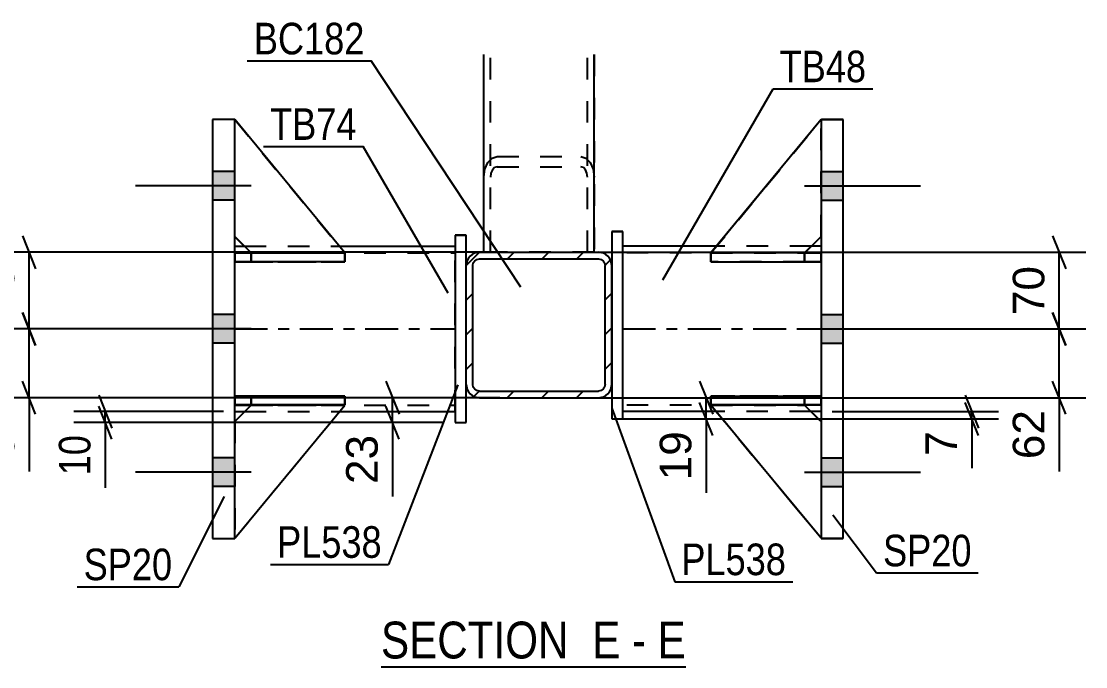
# Model space of a CAD drawing. Header units: millimetres. Extents: x 0 to 841, y 0 to 594.
# Drawn here: x 155.2 to 251.7, y 130.9 to 189.4 of the extents above; entities that cross this region are included whole.
import ezdxf

# ---------------------------------------------------------------- set-up
doc = ezdxf.new("R2010")
doc.units = ezdxf.units.MM
doc.linetypes.add('DXK_LINE_DOT2', pattern=[3.9198, 1.9599, -1.9599])
doc.linetypes.add('DXK_LINE_DOT3', pattern=[5.9187, 2.979, -0.9799, 0.9799, -0.9799])
doc.styles.add('Arial', font='ARIAL.TTF', dxfattribs={"height": 0.2})
doc.styles.add('Arial Narrow', font='ARIALN.TTF', dxfattribs={"height": 0.2})

# ---------------------------------------------------------------- blocks, each defined once
blk = doc.blocks.new('Unknown-318465270-48 - 3120')
at = {"color": 6, "linetype": 'Continuous'}
blk.add_line((187.795, 130.879), (215.441, 130.879), dxfattribs=at)
at = {"color": 0, "linetype": 'Continuous'}
for points in [[(205.903, 131.629), (205.903, 135.129), (187.795, 135.129), (187.795, 131.629)], [(209.51, 131.629), (209.51, 135.129), (206.953, 135.129), (206.953, 131.629)], [(211.834, 131.629), (211.834, 135.129), (210.56, 135.129), (210.56, 131.629)], [(215.441, 131.629), (215.441, 135.129), (212.884, 135.129), (212.884, 131.629)]]:
    blk.add_wipeout(points, dxfattribs=at)
at = {"color": 7, "linetype": 'Continuous', "style": 'Arial Narrow'}
for s, height, p in [('SECTION ', 3.3405, (187.795, 131.629)), ('E', 3.34, (206.953, 131.629)), ('E', 3.34, (212.884, 131.629)), ('-', 3.34, (210.56, 131.629))]:
    blk.add_text(s, height=height, dxfattribs=at).set_placement(p)
blk = doc.blocks.new('Part-318465270-3246 - 3120')
at = {"color": 7, "linetype": 'DXK_LINE_DOT2'}
for p, q in [((174.522, 169.918), (174.522, 180.528)), ((174.522, 180.528), (184.522, 168.418)), ((174.522, 180.528), (184.522, 168.418)), ((176.022, 168.418), (174.522, 169.918)), ((176.022, 168.418), (174.522, 169.918)), ((184.522, 168.418), (176.022, 168.418)), ((176.022, 168.418), (176.022, 168.418)), ((176.022, 168.418), (184.522, 168.418)), ((184.522, 168.418), (184.522, 168.418))]:
    blk.add_line(p, q, dxfattribs=at)
blk = doc.blocks.new('Bolt-318465270-3142 - 3120')
at = {"linetype": 'Continuous'}
for points in [[(174.522, 173.225), (174.522, 175.825), (172.522, 175.825), (172.522, 173.225)], [(174.522, 173.225), (174.522, 175.825), (172.522, 175.825), (172.522, 173.225)], [(174.522, 173.225), (174.522, 175.825), (172.522, 175.825), (172.522, 173.225)], [(174.522, 160.225), (174.522, 162.825), (172.522, 162.825), (172.522, 160.225)], [(174.522, 160.225), (174.522, 162.825), (172.522, 162.825), (172.522, 160.225)], [(174.522, 147.225), (174.522, 149.825), (172.522, 149.825), (172.522, 147.225)], [(174.522, 147.225), (174.522, 149.825), (172.522, 149.825), (172.522, 147.225)], [(174.522, 147.225), (174.522, 149.825), (172.522, 149.825), (172.522, 147.225)]]:
    blk.add_hatch(color=1, dxfattribs=at).paths.add_polyline_path(points)
at = {"color": 1, "linetype": 'Continuous'}
for p, q in [((174.522, 175.825), (172.522, 175.825)), ((174.522, 175.825), (172.522, 175.825)), ((174.522, 175.825), (172.522, 175.825)), ((176.022, 174.525), (165.522, 174.525)), ((176.022, 174.525), (165.522, 174.525)), ((176.022, 174.525), (165.522, 174.525)), ((174.522, 173.225), (172.522, 173.225)), ((174.522, 173.225), (172.522, 173.225)), ((174.522, 173.225), (172.522, 173.225)), ((174.522, 162.825), (172.522, 162.825)), ((174.522, 162.825), (172.522, 162.825)), ((176.022, 161.525), (165.522, 161.525)), ((176.022, 161.525), (165.522, 161.525)), ((174.522, 160.225), (172.522, 160.225)), ((174.522, 160.225), (172.522, 160.225)), ((174.522, 149.825), (172.522, 149.825)), ((174.522, 149.825), (172.522, 149.825)), ((174.522, 149.825), (172.522, 149.825)), ((176.022, 148.525), (165.522, 148.525)), ((176.022, 148.525), (165.522, 148.525)), ((176.022, 148.525), (165.522, 148.525)), ((174.522, 147.225), (172.522, 147.225)), ((174.522, 147.225), (172.522, 147.225)), ((174.522, 147.225), (172.522, 147.225))]:
    blk.add_line(p, q, dxfattribs=at)
blk = doc.blocks.new('Part-318465270-3254 - 3120')
at = {"color": 2, "linetype": 'Continuous'}
for p, q in [((217.732, 168.428), (217.725, 168.428)), ((217.725, 168.428), (217.725, 167.628)), ((227.725, 168.428), (218.972, 168.428)), ((227.725, 168.428), (227.725, 168.428)), ((227.725, 168.428), (227.725, 167.628)), ((217.725, 167.628), (227.725, 167.628))]:
    blk.add_line(p, q, dxfattribs=at)
at = {"color": 7, "linetype": 'DXK_LINE_DOT2'}
for p, q in [((218.972, 168.428), (217.732, 168.428)), ((226.225, 168.428), (217.732, 168.428)), ((226.225, 168.428), (227.725, 168.428)), ((226.225, 168.428), (226.225, 167.628)), ((227.725, 168.428), (227.725, 168.428)), ((217.725, 167.628), (226.225, 167.628)), ((226.225, 167.628), (227.725, 167.628))]:
    blk.add_line(p, q, dxfattribs=at)
blk = doc.blocks.new('Part-318465270-3311 - 3120')
at = {"color": 2, "linetype": 'Continuous'}
for p, q in [((194.522, 170.028), (195.522, 170.028)), ((194.522, 170.028), (194.522, 153.028)), ((195.522, 153.028), (195.522, 170.028)), ((194.522, 153.028), (195.522, 153.028))]:
    blk.add_line(p, q, dxfattribs=at)
at = {"color": 7, "linetype": 'DXK_LINE_DOT2'}
for p, q in [((195.522, 170.028), (194.522, 170.028)), ((194.522, 153.028), (195.522, 153.028))]:
    blk.add_line(p, q, dxfattribs=at)
blk = doc.blocks.new('Part-318465270-3247 - 3120')
at = {"color": 2, "linetype": 'Continuous'}
for p, q in [((176.022, 154.618), (174.522, 153.118)), ((174.522, 142.528), (184.522, 154.618)), ((184.522, 154.618), (176.022, 154.618)), ((176.022, 154.618), (176.022, 154.618)), ((184.522, 154.618), (184.522, 154.618))]:
    blk.add_line(p, q, dxfattribs=at)
at = {"color": 7, "linetype": 'DXK_LINE_DOT2'}
for p, q in [((174.522, 153.118), (176.022, 154.618)), ((174.522, 142.528), (184.522, 154.618)), ((176.022, 154.618), (184.522, 154.618)), ((174.522, 153.118), (174.522, 142.528))]:
    blk.add_line(p, q, dxfattribs=at)
blk = doc.blocks.new('Bolt-318465270-3143 - 3120')
at = {"linetype": 'Continuous'}
for points in [[(229.724, 173.225), (229.724, 175.825), (227.724, 175.825), (227.724, 173.225)], [(229.724, 173.225), (229.724, 175.825), (227.724, 175.825), (227.724, 173.225)], [(229.724, 173.225), (229.724, 175.825), (227.724, 175.825), (227.724, 173.225)], [(229.724, 160.225), (229.724, 162.825), (227.724, 162.825), (227.724, 160.225)], [(229.724, 160.225), (229.724, 162.825), (227.724, 162.825), (227.724, 160.225)], [(229.724, 147.225), (229.724, 149.825), (227.724, 149.825), (227.724, 147.225)], [(229.724, 147.225), (229.724, 149.825), (227.724, 149.825), (227.724, 147.225)], [(229.724, 147.225), (229.724, 149.825), (227.724, 149.825), (227.724, 147.225)]]:
    blk.add_hatch(color=1, dxfattribs=at).paths.add_polyline_path(points)
at = {"color": 1, "linetype": 'Continuous'}
for p, q in [((227.724, 175.825), (229.724, 175.825)), ((227.724, 175.825), (229.724, 175.825)), ((227.724, 175.825), (229.724, 175.825)), ((226.224, 174.525), (236.724, 174.525)), ((226.224, 174.525), (236.724, 174.525)), ((226.224, 174.525), (236.724, 174.525)), ((227.724, 173.225), (229.724, 173.225)), ((227.724, 173.225), (229.724, 173.225)), ((227.724, 173.225), (229.724, 173.225)), ((227.724, 162.825), (229.724, 162.825)), ((227.724, 162.825), (229.724, 162.825)), ((226.224, 161.525), (236.724, 161.525)), ((226.224, 161.525), (236.724, 161.525)), ((227.724, 160.225), (229.724, 160.225)), ((227.724, 160.225), (229.724, 160.225)), ((227.724, 149.825), (229.724, 149.825)), ((227.724, 149.825), (229.724, 149.825)), ((227.724, 149.825), (229.724, 149.825)), ((226.224, 148.525), (236.724, 148.525)), ((226.224, 148.525), (236.724, 148.525)), ((226.224, 148.525), (236.724, 148.525)), ((227.724, 147.225), (229.724, 147.225)), ((227.724, 147.225), (229.724, 147.225)), ((227.724, 147.225), (229.724, 147.225))]:
    blk.add_line(p, q, dxfattribs=at)
blk = doc.blocks.new('Part-318465270-3154 - 3120')
at = {"linetype": 'Continuous'}
h = blk.add_hatch(dxfattribs=at)
h.set_pattern_fill('', scale=0.7, style=0, pattern_type=0)
h.set_pattern_definition([(45, (196.723, 168.4853), (-1.57154, 1.57154), [])])
h.paths.add_polyline_path([(207.523, 168.485), (196.723, 168.485), (196.264, 168.394), (195.875, 168.134), (195.614, 167.745), (195.523, 167.285), (195.523, 156.485), (195.614, 156.026), (195.875, 155.637), (196.264, 155.377), (196.723, 155.285), (207.523, 155.285), (207.982, 155.377), (208.372, 155.637), (208.632, 156.026), (208.723, 156.485), (208.723, 167.285), (208.632, 167.745), (208.372, 168.134), (207.982, 168.394)])
h.paths.add_polyline_path([(208.077, 167.515), (208.123, 167.285), (208.123, 156.485), (208.077, 156.256), (207.947, 156.061), (207.753, 155.931), (207.523, 155.885), (196.723, 155.885), (196.493, 155.931), (196.299, 156.061), (196.169, 156.256), (196.123, 156.485), (196.123, 167.285), (196.169, 167.515), (196.299, 167.71), (196.493, 167.84), (196.723, 167.885), (207.523, 167.885), (207.753, 167.84), (207.947, 167.71)])
at = {"color": 2, "linetype": 'Continuous'}
for p, q in [((196.723, 168.485), (196.264, 168.394)), ((196.723, 168.485), (207.523, 168.485)), ((207.982, 168.394), (207.523, 168.485)), ((195.614, 167.745), (195.523, 167.285)), ((195.523, 156.485), (195.523, 167.285)), ((196.123, 167.285), (196.169, 167.515)), ((196.123, 156.485), (196.123, 167.285)), ((196.169, 167.515), (196.299, 167.71)), ((196.299, 167.71), (196.493, 167.84)), ((196.493, 167.84), (196.723, 167.885)), ((196.723, 167.885), (207.523, 167.885)), ((207.523, 167.885), (207.753, 167.84)), ((207.753, 167.84), (207.947, 167.71)), ((207.947, 167.71), (208.077, 167.515)), ((208.077, 167.515), (208.123, 167.285)), ((208.123, 156.485), (208.123, 167.285)), ((208.723, 167.285), (208.632, 167.745)), ((208.723, 156.485), (208.723, 167.285)), ((195.523, 156.485), (195.614, 156.026)), ((196.169, 156.256), (196.123, 156.485)), ((208.123, 156.485), (208.077, 156.256)), ((208.632, 156.026), (208.723, 156.485)), ((196.299, 156.061), (196.169, 156.256)), ((196.493, 155.931), (196.299, 156.061)), ((196.723, 155.885), (196.493, 155.931)), ((196.723, 155.885), (207.523, 155.885)), ((207.753, 155.931), (207.523, 155.885)), ((207.947, 156.061), (207.753, 155.931)), ((208.077, 156.256), (207.947, 156.061)), ((196.264, 155.377), (196.723, 155.285)), ((196.723, 155.285), (207.523, 155.285)), ((207.523, 155.285), (207.982, 155.377))]:
    blk.add_line(p, q, dxfattribs=at)
for centre, start, end in [((196.723, 167.285), 112.5, 157.5), ((207.523, 167.285), 22.5, 67.5), ((196.723, 156.485), 202.5, 247.5), ((207.523, 156.485), 292.5, 337.5)]:
    blk.add_arc(centre, 1.2, start, end, dxfattribs=at)
blk = doc.blocks.new('Part-318465270-3312 - 3120')
at = {"color": 7, "linetype": 'DXK_LINE_DOT2'}
for p, q in [((174.521, 168.428), (176.021, 168.428)), ((174.522, 168.428), (174.521, 168.428)), ((174.521, 168.428), (174.521, 167.628)), ((184.288, 168.428), (174.522, 168.428)), ((174.522, 168.428), (174.522, 167.628)), ((176.021, 168.428), (184.521, 168.428)), ((176.021, 168.428), (176.021, 167.628)), ((184.521, 168.428), (184.521, 167.628)), ((176.021, 167.628), (174.521, 167.628)), ((174.522, 167.628), (174.521, 167.628)), ((174.522, 167.628), (184.521, 167.628)), ((184.521, 167.628), (176.021, 167.628))]:
    blk.add_line(p, q, dxfattribs=at)
blk = doc.blocks.new('Part-318465270-3248 - 3120')
at = {"color": 7, "linetype": 'DXK_LINE_DOT2'}
for p, q in [((176.022, 154.618), (174.522, 153.118)), ((174.522, 142.528), (184.522, 154.618)), ((174.522, 153.118), (176.022, 154.618)), ((174.522, 142.528), (184.522, 154.618)), ((184.522, 154.618), (176.022, 154.618)), ((176.022, 154.618), (176.022, 154.618)), ((176.022, 154.618), (184.522, 154.618)), ((184.522, 154.618), (184.522, 154.618)), ((174.522, 153.118), (174.522, 142.528))]:
    blk.add_line(p, q, dxfattribs=at)
blk = doc.blocks.new('Part-318465270-3313 - 3120')
at = {"color": 7, "linetype": 'DXK_LINE_DOT2'}
for p, q in [((174.521, 155.428), (176.021, 155.428)), ((174.522, 155.428), (174.521, 155.428)), ((174.521, 155.428), (174.521, 154.628)), ((176.021, 154.628), (174.521, 154.628)), ((174.522, 154.628), (174.521, 154.628)), ((184.521, 155.428), (174.522, 155.428)), ((174.522, 155.428), (174.522, 154.628)), ((174.522, 154.628), (184.521, 154.628)), ((176.021, 155.428), (184.521, 155.428)), ((176.021, 155.428), (176.021, 154.628)), ((184.521, 154.628), (176.021, 154.628)), ((184.521, 155.428), (184.521, 154.628))]:
    blk.add_line(p, q, dxfattribs=at)
blk = doc.blocks.new('Part-318465270-3253 - 3120')
at = {"color": 2, "linetype": 'Continuous'}
for p, q in [((174.522, 169.025), (175.414, 169.025)), ((184.02, 169.025), (194.522, 169.025)), ((174.522, 154.025), (175.429, 154.025)), ((184.032, 154.025), (194.522, 154.025))]:
    blk.add_line(p, q, dxfattribs=at)
at = {"color": 7, "linetype": 'DXK_LINE_DOT2'}
for p, q in [((174.522, 154.025), (174.522, 169.025)), ((175.414, 169.025), (184.02, 169.025)), ((194.522, 154.025), (194.522, 169.025)), ((174.522, 168.425), (194.522, 168.425)), ((174.522, 154.625), (194.522, 154.625)), ((175.429, 154.025), (184.032, 154.025))]:
    blk.add_line(p, q, dxfattribs=at)
at = {"color": 7, "linetype": 'DXK_LINE_DOT3'}
blk.add_line((174.522, 161.525), (194.522, 161.525), dxfattribs=at)
blk = doc.blocks.new('Part-318465270-3256 - 3120')
at = {"color": 7, "linetype": 'DXK_LINE_DOT2'}
for p, q in [((217.725, 167.628), (217.725, 168.428)), ((217.725, 168.428), (226.225, 168.428)), ((227.724, 168.428), (217.725, 168.428)), ((226.225, 167.628), (226.225, 168.428)), ((226.225, 168.428), (227.725, 168.428)), ((227.724, 167.628), (227.724, 168.428)), ((227.724, 168.428), (227.725, 168.428)), ((227.725, 167.628), (227.725, 168.428)), ((226.225, 167.628), (217.725, 167.628)), ((217.725, 167.628), (227.724, 167.628)), ((227.725, 167.628), (226.225, 167.628)), ((227.724, 167.628), (227.725, 167.628))]:
    blk.add_line(p, q, dxfattribs=at)
blk = doc.blocks.new('Part-318465270-3257 - 3120')
at = {"color": 7, "linetype": 'DXK_LINE_DOT2'}
for p, q in [((217.725, 154.628), (217.725, 155.428)), ((217.725, 155.428), (226.225, 155.428)), ((227.724, 155.428), (217.725, 155.428)), ((226.225, 154.628), (217.725, 154.628)), ((217.725, 154.628), (227.724, 154.628)), ((226.225, 154.628), (226.225, 155.428)), ((226.225, 155.428), (227.725, 155.428)), ((227.725, 154.628), (226.225, 154.628)), ((227.724, 154.628), (227.724, 155.428)), ((227.724, 155.428), (227.725, 155.428)), ((227.724, 154.628), (227.725, 154.628)), ((227.725, 154.628), (227.725, 155.428))]:
    blk.add_line(p, q, dxfattribs=at)
blk = doc.blocks.new('Part-318465270-3258 - 3120')
at = {"color": 2, "linetype": 'Continuous'}
for p, q in [((227.724, 180.528), (217.724, 168.418)), ((227.724, 180.525), (227.724, 180.528)), ((227.724, 180.528), (227.724, 180.528)), ((226.234, 168.428), (227.724, 169.918)), ((218.972, 168.418), (217.724, 168.418)), ((217.724, 168.418), (217.724, 168.418))]:
    blk.add_line(p, q, dxfattribs=at)
at = {"color": 7, "linetype": 'DXK_LINE_DOT2'}
for p, q in [((227.724, 180.528), (217.724, 168.418)), ((227.724, 169.918), (227.724, 180.525)), ((226.224, 168.418), (227.724, 169.918)), ((226.224, 168.418), (217.724, 168.418)), ((226.224, 168.418), (218.972, 168.418)), ((226.224, 168.418), (226.234, 168.428)), ((226.224, 168.418), (226.224, 168.418))]:
    blk.add_line(p, q, dxfattribs=at)
blk = doc.blocks.new('Part-318465270-3259 - 3120')
at = {"color": 7, "linetype": 'DXK_LINE_DOT2'}
for p, q in [((227.724, 180.528), (217.724, 168.418)), ((217.724, 168.418), (227.724, 180.528)), ((227.724, 169.918), (227.724, 180.528)), ((226.224, 168.418), (227.724, 169.918)), ((226.224, 168.418), (227.724, 169.918)), ((217.724, 168.418), (226.224, 168.418)), ((217.724, 168.418), (217.724, 168.418)), ((226.224, 168.418), (217.724, 168.418)), ((226.224, 168.418), (226.224, 168.418))]:
    blk.add_line(p, q, dxfattribs=at)
blk = doc.blocks.new('Part-318465270-3260 - 3120')
at = {"color": 2, "linetype": 'Continuous'}
for p, q in [((217.724, 154.618), (217.724, 154.618)), ((226.224, 154.618), (217.724, 154.618)), ((227.724, 142.528), (217.724, 154.618)), ((226.224, 154.618), (226.224, 154.618)), ((226.224, 154.618), (227.724, 153.118))]:
    blk.add_line(p, q, dxfattribs=at)
at = {"color": 7, "linetype": 'DXK_LINE_DOT2'}
for p, q in [((217.724, 154.618), (226.224, 154.618)), ((227.724, 142.528), (217.724, 154.618)), ((226.224, 154.618), (227.724, 153.118)), ((227.724, 153.118), (227.724, 142.528))]:
    blk.add_line(p, q, dxfattribs=at)
blk = doc.blocks.new('Part-318465270-3261 - 3120')
at = {"color": 2, "linetype": 'Continuous'}
for p, q in [((174.522, 180.528), (174.522, 180.528)), ((174.522, 180.528), (174.522, 180.525)), ((184.522, 168.418), (174.522, 180.528)), ((176.012, 168.428), (174.522, 169.918)), ((183.274, 168.418), (184.522, 168.418)), ((184.522, 168.418), (184.522, 168.418))]:
    blk.add_line(p, q, dxfattribs=at)
at = {"color": 7, "linetype": 'DXK_LINE_DOT2'}
for p, q in [((174.522, 180.528), (184.522, 168.418)), ((174.522, 169.918), (174.522, 180.525)), ((176.022, 168.418), (174.522, 169.918)), ((176.022, 168.418), (176.012, 168.428)), ((184.522, 168.418), (176.022, 168.418)), ((176.022, 168.418), (176.022, 168.418)), ((176.022, 168.418), (183.274, 168.418))]:
    blk.add_line(p, q, dxfattribs=at)
blk = doc.blocks.new('Part-318465270-3265 - 3120')
at = {"color": 7, "linetype": 'DXK_LINE_DOT2'}
for p, q in [((197.123, 168.485), (197.123, 186.418)), ((197.723, 168.485), (197.723, 186.418)), ((206.523, 168.485), (206.523, 186.418)), ((207.123, 186.418), (207.123, 168.485)), ((207.123, 168.485), (197.123, 168.485))]:
    blk.add_line(p, q, dxfattribs=at)
blk = doc.blocks.new('Part-318465270-3267 - 3120')
at = {"color": 2, "linetype": 'Continuous'}
for p, q in [((217.725, 155.428), (227.725, 155.428)), ((217.725, 155.428), (217.725, 154.628)), ((227.725, 154.628), (217.725, 154.628)), ((227.725, 155.428), (227.725, 155.428)), ((227.725, 154.628), (227.725, 155.428))]:
    blk.add_line(p, q, dxfattribs=at)
at = {"color": 7, "linetype": 'DXK_LINE_DOT2'}
for p, q in [((226.225, 155.428), (217.725, 155.428)), ((217.725, 154.628), (226.225, 154.628)), ((227.725, 155.428), (226.225, 155.428)), ((226.225, 155.428), (226.225, 154.628)), ((226.225, 154.628), (227.725, 154.628)), ((227.725, 155.428), (227.725, 155.428))]:
    blk.add_line(p, q, dxfattribs=at)
blk = doc.blocks.new('Part-318465270-3274 - 3120')
at = {"color": 2, "linetype": 'Continuous'}
for p, q in [((172.522, 180.525), (172.522, 142.525)), ((174.522, 180.525), (172.522, 180.525)), ((174.522, 142.525), (174.522, 180.525)), ((172.522, 142.525), (174.522, 142.525))]:
    blk.add_line(p, q, dxfattribs=at)
blk = doc.blocks.new('Part-318465270-3279 - 3120')
at = {"color": 2, "linetype": 'Continuous'}
for p, q in [((227.724, 180.525), (229.724, 180.525)), ((227.724, 180.525), (227.724, 180.525)), ((227.724, 180.525), (227.724, 142.525)), ((229.724, 180.525), (229.724, 180.525)), ((229.724, 142.525), (229.724, 180.525)), ((229.724, 142.525), (227.724, 142.525))]:
    blk.add_line(p, q, dxfattribs=at)
at = {"color": 7, "linetype": 'DXK_LINE_DOT2'}
for p, q in [((229.724, 180.525), (227.724, 180.525)), ((227.724, 142.525), (227.724, 142.525)), ((227.724, 142.525), (229.724, 142.525)), ((229.724, 142.525), (229.724, 142.525))]:
    blk.add_line(p, q, dxfattribs=at)
blk = doc.blocks.new('Part-318465270-3280 - 3120')
at = {"color": 2, "linetype": 'Continuous'}
for p, q in [((174.521, 167.628), (174.521, 168.428)), ((174.521, 168.428), (183.274, 168.428)), ((184.521, 168.428), (184.513, 168.428)), ((184.521, 167.628), (184.521, 168.428)), ((184.521, 167.628), (174.521, 167.628)), ((174.521, 167.628), (174.521, 167.628))]:
    blk.add_line(p, q, dxfattribs=at)
at = {"color": 7, "linetype": 'DXK_LINE_DOT2'}
for p, q in [((176.021, 168.428), (174.521, 168.428)), ((176.021, 167.628), (176.021, 168.428)), ((176.021, 168.428), (184.513, 168.428)), ((174.521, 167.628), (176.021, 167.628)), ((176.021, 167.628), (184.521, 167.628))]:
    blk.add_line(p, q, dxfattribs=at)
blk = doc.blocks.new('Part-318465270-3281 - 3120')
at = {"color": 2, "linetype": 'Continuous'}
for p, q in [((174.521, 154.628), (174.521, 155.428)), ((184.521, 155.428), (174.521, 155.428)), ((184.521, 154.628), (174.521, 154.628)), ((174.521, 154.628), (174.521, 154.628)), ((184.521, 154.628), (184.521, 155.428))]:
    blk.add_line(p, q, dxfattribs=at)
at = {"color": 7, "linetype": 'DXK_LINE_DOT2'}
for p, q in [((176.021, 155.428), (174.521, 155.428)), ((174.521, 154.628), (176.021, 154.628)), ((176.021, 154.628), (176.021, 155.428)), ((184.521, 155.428), (176.021, 155.428)), ((176.021, 154.628), (184.521, 154.628))]:
    blk.add_line(p, q, dxfattribs=at)
blk = doc.blocks.new('Part-318465270-3284 - 3120')
at = {"color": 2, "linetype": 'Continuous'}
for p, q in [((197.123, 168.485), (197.123, 186.418)), ((207.123, 168.485), (207.123, 186.418))]:
    blk.add_line(p, q, dxfattribs=at)
at = {"color": 7, "linetype": 'DXK_LINE_DOT2'}
for p, q in [((197.723, 168.485), (197.723, 186.418)), ((206.523, 168.485), (206.523, 186.418)), ((197.475, 176.617), (197.864, 177.02)), ((197.864, 177.02), (198.323, 177.162)), ((198.323, 177.162), (205.923, 177.162)), ((205.923, 177.162), (206.382, 177.02)), ((206.382, 177.02), (206.772, 176.617)), ((197.123, 175.301), (197.214, 176.013)), ((197.214, 176.013), (197.475, 176.617)), ((197.899, 175.959), (197.769, 175.657)), ((198.093, 176.161), (197.899, 175.959)), ((198.323, 176.231), (198.093, 176.161)), ((198.323, 176.231), (205.923, 176.231)), ((206.153, 176.161), (205.923, 176.231)), ((206.347, 175.959), (206.153, 176.161)), ((206.477, 175.657), (206.347, 175.959)), ((206.772, 176.617), (207.032, 176.013)), ((207.032, 176.013), (207.123, 175.301)), ((197.769, 175.657), (197.723, 175.301)), ((206.523, 175.301), (206.477, 175.657)), ((207.123, 168.485), (197.123, 168.485))]:
    blk.add_line(p, q, dxfattribs=at)
blk = doc.blocks.new('Part-318465270-3296 - 3120')
at = {"color": 7, "linetype": 'DXK_LINE_DOT2'}
for p, q in [((217.724, 154.618), (226.224, 154.618)), ((227.724, 142.528), (217.724, 154.618)), ((217.724, 154.618), (217.724, 154.618)), ((226.224, 154.618), (217.724, 154.618)), ((217.724, 154.618), (227.724, 142.528)), ((226.224, 154.618), (227.724, 153.118)), ((226.224, 154.618), (226.224, 154.618)), ((227.724, 153.118), (226.224, 154.618)), ((227.724, 153.118), (227.724, 142.528))]:
    blk.add_line(p, q, dxfattribs=at)
blk = doc.blocks.new('Part-318465270-3301 - 3120')
at = {"color": 2, "linetype": 'Continuous'}
for p, q in [((218.226, 169.025), (209.724, 169.025)), ((227.724, 169.025), (226.831, 169.025)), ((218.214, 154.025), (209.724, 154.025)), ((227.724, 154.025), (226.816, 154.025))]:
    blk.add_line(p, q, dxfattribs=at)
at = {"color": 7, "linetype": 'DXK_LINE_DOT2'}
for p, q in [((209.724, 154.025), (209.724, 169.025)), ((226.831, 169.025), (218.226, 169.025)), ((227.724, 169.025), (227.724, 154.025)), ((227.724, 168.425), (209.724, 168.425)), ((227.724, 154.625), (209.724, 154.625)), ((226.816, 154.025), (218.214, 154.025))]:
    blk.add_line(p, q, dxfattribs=at)
at = {"color": 7, "linetype": 'DXK_LINE_DOT3'}
blk.add_line((209.724, 161.525), (227.724, 161.525), dxfattribs=at)
blk = doc.blocks.new('Part-318465270-3306 - 3120')
at = {"color": 2, "linetype": 'Continuous'}
for p, q in [((208.724, 170.364), (209.724, 170.364)), ((208.724, 170.364), (208.724, 153.364)), ((209.724, 153.364), (209.724, 170.364)), ((208.724, 153.364), (209.724, 153.364))]:
    blk.add_line(p, q, dxfattribs=at)
at = {"color": 7, "linetype": 'DXK_LINE_DOT2'}
for p, q in [((209.724, 170.364), (208.724, 170.364)), ((208.724, 153.364), (209.724, 153.364))]:
    blk.add_line(p, q, dxfattribs=at)
blk = doc.blocks.new('StraightDimension-318465270-3384 - 3120')
at = {"color": 7, "linetype": 'Continuous'}
for p, q in [((188.245, 156.785), (189.445, 153.785)), ((195.723, 155.285), (185.995, 155.285)), ((189.445, 151.528), (188.245, 154.528)), ((188.845, 153.028), (188.845, 155.285)), ((193.522, 153.028), (185.995, 153.028)), ((188.845, 153.028), (188.845, 146.331)), ((188.845, 153.028), (188.845, 146.331))]:
    blk.add_line(p, q, dxfattribs=at)
at = {"color": 0}
blk.add_wipeout([(188.095, 152.503), (183.895, 152.503), (183.895, 146.856), (188.095, 146.856)], dxfattribs=at)
at = {"color": 3, "style": 'Arial'}
blk.add_text('23', height=2.8652, rotation=90.00021, dxfattribs=at).set_placement((187.495, 147.456))
blk = doc.blocks.new('StraightDimension-318465270-3323 - 3120')
at = {"color": 7, "linetype": 'Continuous'}
for p, q in [((162.185, 155.525), (163.385, 152.525)), ((163.385, 151.528), (162.185, 154.528)), ((173.522, 154.025), (159.935, 154.025)), ((162.785, 153.028), (162.785, 154.025)), ((193.522, 153.028), (159.935, 153.028)), ((162.785, 153.028), (162.785, 147.122)), ((162.785, 153.028), (162.785, 147.122))]:
    blk.add_line(p, q, dxfattribs=at)
at = {"color": 0}
blk.add_wipeout([(162.035, 152.503), (157.835, 152.503), (157.835, 147.647), (162.035, 147.647)], dxfattribs=at)
at = {"color": 3, "style": 'Arial Narrow'}
blk.add_text('10', height=2.8633, rotation=90.00021, dxfattribs=at).set_placement((161.435, 148.247))
blk = doc.blocks.new('StraightDimension-318465270-3345 - 3120')
at = {"color": 7, "linetype": 'Continuous'}
for p, q in [((216.696, 156.785), (217.896, 153.785)), ((207.249, 155.285), (219.696, 155.285)), ((217.896, 151.864), (216.696, 154.864)), ((217.296, 153.364), (217.296, 155.285)), ((209.724, 153.364), (219.696, 153.364)), ((217.296, 153.364), (217.296, 146.667)), ((217.296, 153.364), (217.296, 146.667))]:
    blk.add_line(p, q, dxfattribs=at)
at = {"color": 0}
blk.add_wipeout([(216.546, 152.839), (212.346, 152.839), (212.346, 147.192), (216.546, 147.192)], dxfattribs=at)
at = {"color": 3, "style": 'Arial'}
blk.add_text('19', height=2.8652, rotation=90.00021, dxfattribs=at).set_placement((215.946, 147.792))
blk = doc.blocks.new('StraightDimension-318465270-3334 - 3120')
at = {"color": 7, "linetype": 'Continuous'}
for p, q in [((240.796, 155.525), (241.996, 152.525)), ((241.996, 151.864), (240.796, 154.864)), ((228.724, 154.025), (243.796, 154.025)), ((241.396, 153.364), (241.396, 154.025)), ((210.724, 153.364), (243.796, 153.364)), ((241.396, 153.364), (241.396, 148.891)), ((241.396, 153.364), (241.396, 148.891))]:
    blk.add_line(p, q, dxfattribs=at)
at = {"color": 0}
blk.add_wipeout([(240.646, 152.839), (236.446, 152.839), (236.446, 149.416), (240.646, 149.416)], dxfattribs=at)
at = {"color": 3, "style": 'Arial'}
blk.add_text('7', height=2.865, rotation=90.00021, dxfattribs=at).set_placement((240.046, 150.016))
blk = doc.blocks.new('StraightDimension-318465270-3356 - 3120')
at = {"color": 7, "linetype": 'Continuous'}
for p, q in [((248.72, 163.025), (249.92, 160.025)), ((230.724, 161.525), (251.72, 161.525)), ((249.32, 155.285), (249.32, 161.525)), ((249.92, 153.785), (248.72, 156.785)), ((205.412, 155.285), (251.72, 155.285)), ((249.32, 155.285), (249.32, 148.588)), ((249.32, 155.285), (249.32, 148.588))]:
    blk.add_line(p, q, dxfattribs=at)
at = {"color": 0}
blk.add_wipeout([(248.57, 154.76), (244.37, 154.76), (244.37, 149.113), (248.57, 149.113)], dxfattribs=at)
at = {"color": 3, "style": 'Arial'}
blk.add_text('62', height=2.8652, rotation=90.00021, dxfattribs=at).set_placement((247.97, 149.713))
blk = doc.blocks.new('StraightDimension-318465270-3369 - 3120')
at = {"color": 7, "linetype": 'Continuous'}
for p, q in [((248.72, 169.985), (249.92, 166.985)), ((205.412, 168.485), (251.72, 168.485)), ((249.32, 161.525), (249.32, 168.485)), ((249.92, 160.025), (248.72, 163.025)), ((230.724, 161.525), (251.72, 161.525))]:
    blk.add_line(p, q, dxfattribs=at)
at = {"color": 0}
blk.add_wipeout([(248.57, 167.829), (244.37, 167.829), (244.37, 162.182), (248.57, 162.182)], dxfattribs=at)
at = {"color": 3, "style": 'Arial'}
blk.add_text('70', height=2.8652, rotation=90.00021, dxfattribs=at).set_placement((247.97, 162.782))
blk = doc.blocks.new('StraightDimension-318465270-3395 - 3120')
at = {"color": 7, "linetype": 'Continuous'}
for p, q in [((155.266, 163.025), (156.466, 160.025)), ((171.522, 161.525), (153.016, 161.525)), ((155.866, 155.285), (155.866, 161.525)), ((156.466, 153.785), (155.266, 156.785)), ((198.56, 155.285), (153.016, 155.285)), ((155.866, 155.285), (155.866, 148.588)), ((155.866, 155.285), (155.866, 148.588))]:
    blk.add_line(p, q, dxfattribs=at)
at = {"color": 0}
blk.add_wipeout([(155.116, 154.76), (150.916, 154.76), (150.916, 149.113), (155.116, 149.113)], dxfattribs=at)
at = {"color": 3, "style": 'Arial'}
blk.add_text('62', height=2.8652, rotation=90.00021, dxfattribs=at).set_placement((154.516, 149.713))
blk = doc.blocks.new('StraightDimension-318465270-3408 - 3120')
at = {"color": 7, "linetype": 'Continuous'}
for p, q in [((155.265, 169.985), (156.465, 166.985)), ((198.56, 168.485), (153.015, 168.485)), ((155.865, 161.525), (155.865, 168.485)), ((156.465, 160.025), (155.265, 163.025)), ((171.522, 161.525), (153.015, 161.525))]:
    blk.add_line(p, q, dxfattribs=at)
at = {"color": 0}
blk.add_wipeout([(155.115, 167.829), (150.915, 167.829), (150.915, 162.182), (155.115, 162.182)], dxfattribs=at)
at = {"color": 3, "style": 'Arial'}
blk.add_text('70', height=2.8652, rotation=90.00021, dxfattribs=at).set_placement((154.515, 162.782))
blk = doc.blocks.new('Mark-318465270-3150 - 3120')
at = {"color": 30, "linetype": 'Continuous'}
for p in [(175.661, 185.842), (200.464, 165.331)]:
    blk.add_line(p, (186.91, 185.842), dxfattribs=at)
at = {"color": 0}
blk.add_wipeout([(186.31, 186.442), (186.31, 189.442), (176.261, 189.442), (176.261, 186.442)], dxfattribs=at)
blk.add_wipeout([(186.31, 186.442), (186.31, 189.442), (176.261, 189.442), (176.261, 186.442)], dxfattribs=at)
at = {"color": 3, "style": 'Arial Narrow'}
blk.add_text('BC182', height=2.8633, dxfattribs=at).set_placement((176.261, 186.442))
blk = doc.blocks.new('Mark-318465270-3270 - 3120')
at = {"color": 30, "linetype": 'Continuous'}
for p in [(173.577, 146.333), (160.222, 138.129)]:
    blk.add_line(p, (169.461, 138.129), dxfattribs=at)
at = {"color": 0}
blk.add_wipeout([(168.861, 138.729), (168.861, 141.729), (160.822, 141.729), (160.822, 138.729)], dxfattribs=at)
blk.add_wipeout([(168.861, 138.729), (168.861, 141.729), (160.822, 141.729), (160.822, 138.729)], dxfattribs=at)
at = {"color": 3, "style": 'Arial Narrow'}
blk.add_text('SP20', height=2.8633, dxfattribs=at).set_placement((160.822, 138.729))
blk = doc.blocks.new('Mark-318465270-3249 - 3120')
at = {"color": 30, "linetype": 'Continuous'}
for p in [(177.133, 178.083), (193.89, 164.778)]:
    blk.add_line(p, (186.188, 178.083), dxfattribs=at)
at = {"color": 0}
blk.add_wipeout([(185.588, 178.683), (185.588, 181.683), (177.733, 181.683), (177.733, 178.683)], dxfattribs=at)
blk.add_wipeout([(185.588, 178.683), (185.588, 181.683), (177.733, 181.683), (177.733, 178.683)], dxfattribs=at)
at = {"color": 3, "style": 'Arial Narrow'}
blk.add_text('TB74', height=2.8633, dxfattribs=at).set_placement((177.733, 178.683))
blk = doc.blocks.new('Mark-318465270-3275 - 3120')
at = {"color": 30, "linetype": 'Continuous'}
for p, q in [((228.774, 144.646), (232.737, 139.39)), ((232.737, 139.39), (241.976, 139.39))]:
    blk.add_line(p, q, dxfattribs=at)
at = {"color": 0}
blk.add_wipeout([(241.376, 139.99), (241.376, 142.99), (233.337, 142.99), (233.337, 139.99)], dxfattribs=at)
blk.add_wipeout([(241.376, 139.99), (241.376, 142.99), (233.337, 142.99), (233.337, 139.99)], dxfattribs=at)
at = {"color": 3, "style": 'Arial Narrow'}
blk.add_text('SP20', height=2.8633, dxfattribs=at).set_placement((233.337, 139.99))
blk = doc.blocks.new('Mark-318465270-3297 - 3120')
at = {"color": 30, "linetype": 'Continuous'}
for p, q in [((213.354, 165.996), (223.354, 183.316)), ((223.354, 183.316), (232.408, 183.316))]:
    blk.add_line(p, q, dxfattribs=at)
at = {"color": 0}
blk.add_wipeout([(231.808, 183.916), (231.808, 186.916), (223.954, 186.916), (223.954, 183.916)], dxfattribs=at)
blk.add_wipeout([(231.808, 183.916), (231.808, 186.916), (223.954, 186.916), (223.954, 183.916)], dxfattribs=at)
at = {"color": 3, "style": 'Arial Narrow'}
blk.add_text('TB48', height=2.8633, dxfattribs=at).set_placement((223.954, 183.916))
blk = doc.blocks.new('Mark-318465270-3302 - 3120')
at = {"color": 30, "linetype": 'Continuous'}
for p, q in [((208.724, 154.338), (214.44, 138.589)), ((214.44, 138.589), (225.144, 138.589))]:
    blk.add_line(p, q, dxfattribs=at)
at = {"color": 0}
blk.add_wipeout([(224.544, 139.189), (224.544, 142.189), (215.04, 142.189), (215.04, 139.189)], dxfattribs=at)
blk.add_wipeout([(224.544, 139.189), (224.544, 142.189), (215.04, 142.189), (215.04, 139.189)], dxfattribs=at)
at = {"color": 3, "style": 'Arial Narrow'}
blk.add_text('PL538', height=2.8633, dxfattribs=at).set_placement((215.04, 139.189))
blk = doc.blocks.new('Mark-318465270-3307 - 3120')
at = {"color": 30, "linetype": 'Continuous'}
for p in [(194.751, 156.458), (177.769, 140.161)]:
    blk.add_line(p, (188.472, 140.161), dxfattribs=at)
at = {"color": 0}
blk.add_wipeout([(187.872, 140.761), (187.872, 143.761), (178.369, 143.761), (178.369, 140.761)], dxfattribs=at)
blk.add_wipeout([(187.872, 140.761), (187.872, 143.761), (178.369, 143.761), (178.369, 140.761)], dxfattribs=at)
at = {"color": 3, "style": 'Arial Narrow'}
blk.add_text('PL538', height=2.8633, dxfattribs=at).set_placement((178.369, 140.761))

msp = doc.modelspace()

# ---------------------------------------------------------------- block references
for name in ['Part-318465270-3265 - 3120', 'Part-318465270-3284 - 3120', 'Part-318465270-3274 - 3120', 'Part-318465270-3246 - 3120', 'Part-318465270-3261 - 3120', 'Part-318465270-3258 - 3120', 'Part-318465270-3259 - 3120', 'Part-318465270-3279 - 3120', 'Bolt-318465270-3142 - 3120', 'Bolt-318465270-3143 - 3120', 'Part-318465270-3311 - 3120', 'Part-318465270-3306 - 3120', 'Part-318465270-3253 - 3120', 'Part-318465270-3301 - 3120', 'Part-318465270-3312 - 3120', 'Part-318465270-3280 - 3120', 'Part-318465270-3154 - 3120', 'Part-318465270-3254 - 3120', 'Part-318465270-3256 - 3120', 'Part-318465270-3313 - 3120', 'Part-318465270-3281 - 3120', 'Part-318465270-3247 - 3120', 'Part-318465270-3248 - 3120', 'Part-318465270-3260 - 3120', 'Part-318465270-3296 - 3120', 'Part-318465270-3257 - 3120', 'Part-318465270-3267 - 3120', 'Unknown-318465270-48 - 3120']:
    msp.add_blockref(name, (0, 0))

# ---------------------------------------------------------------- next in the draw order: block references
for name in ['StraightDimension-318465270-3384 - 3120', 'StraightDimension-318465270-3345 - 3120', 'Mark-318465270-3270 - 3120', 'Mark-318465270-3275 - 3120']:
    msp.add_blockref(name, (0, 0))

# ---------------------------------------------------------------- next in the draw order: block references
for name in ['StraightDimension-318465270-3323 - 3120', 'StraightDimension-318465270-3334 - 3120']:
    msp.add_blockref(name, (0, 0))

# ---------------------------------------------------------------- next in the draw order: block references
for name in ['StraightDimension-318465270-3395 - 3120', 'StraightDimension-318465270-3356 - 3120']:
    msp.add_blockref(name, (0, 0))

# ---------------------------------------------------------------- next in the draw order: block references
for name in ['StraightDimension-318465270-3408 - 3120', 'StraightDimension-318465270-3369 - 3120', 'Mark-318465270-3307 - 3120', 'Mark-318465270-3302 - 3120']:
    msp.add_blockref(name, (0, 0))

# ---------------------------------------------------------------- next in the draw order: block references
for name in ['Mark-318465270-3150 - 3120', 'Mark-318465270-3297 - 3120']:
    msp.add_blockref(name, (0, 0))

# ---------------------------------------------------------------- next in the draw order: block references
msp.add_blockref('Mark-318465270-3249 - 3120', (0, 0))

doc.saveas('drawing.dxf')
